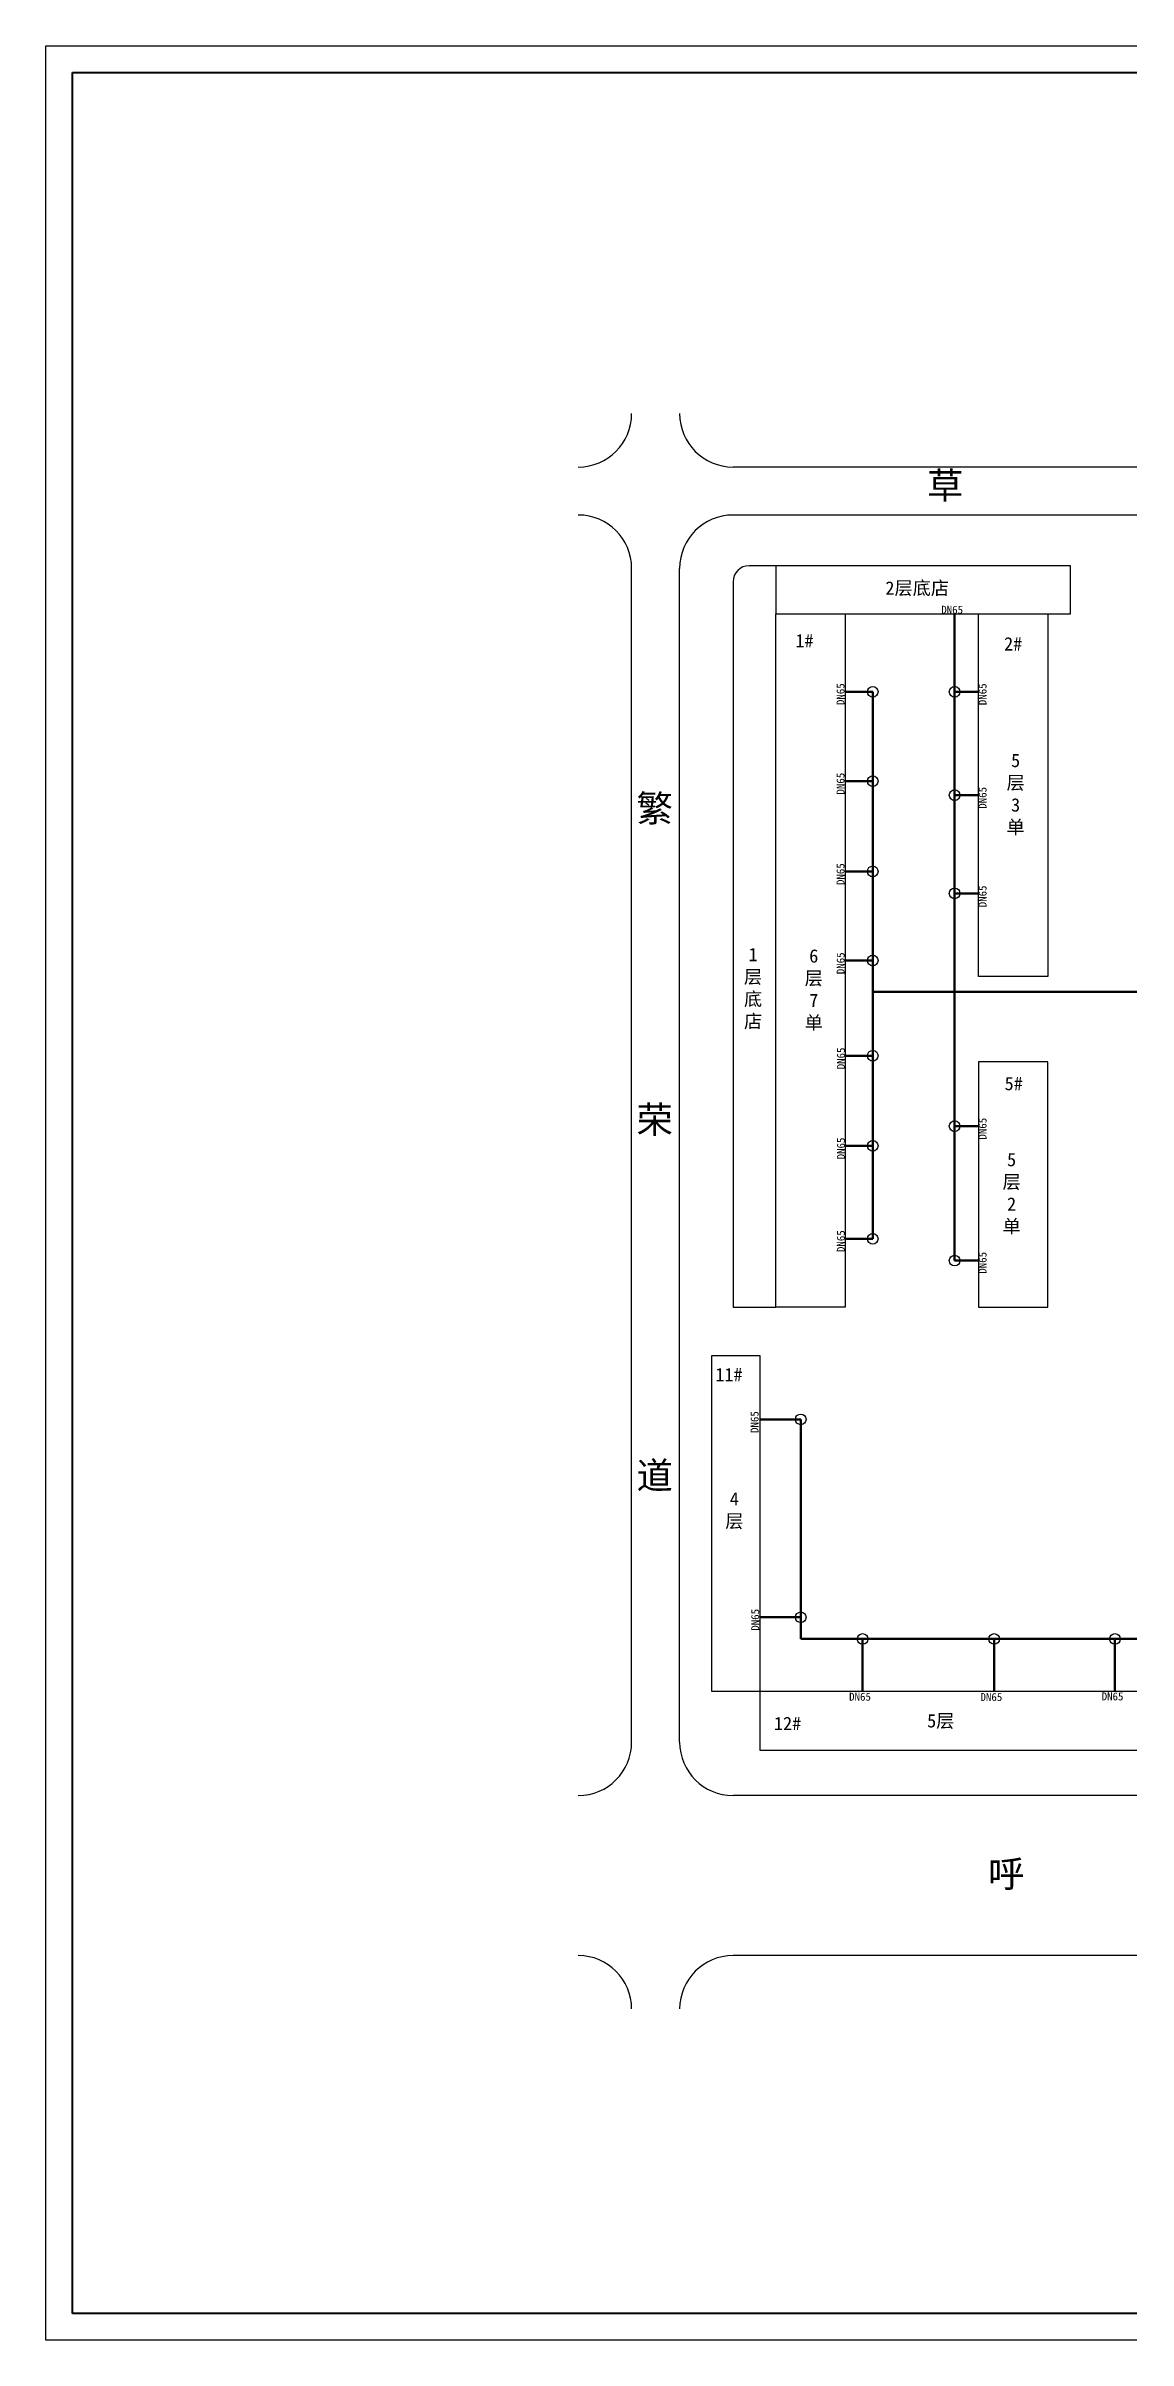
# Model space of a CAD drawing. Header units: millimetres. Extents: x 710 to 1314, y 285 to 715.
# Drawn here: x 710.2 to 913, y 285.3 to 715.3 of the extents above; entities that cross this region are included whole.
import ezdxf

# ---------------------------------------------------------------- set-up
doc = ezdxf.new("R2010")
doc.units = ezdxf.units.MM
doc.layers.add('标注', color=7, linetype='Continuous', lineweight=18)
doc.layers.add('管道', color=7, linetype='Continuous', lineweight=50)
doc.layers.add('边线', color=1, linetype='Continuous')

msp = doc.modelspace()

# ---------------------------------------------------------------- linework, layer by layer
at = {"lineweight": 40}
for p, q in [((715.18, 290.35), (715.18, 710.35)), ((715.18, 710.35), (1309.18, 710.35)), ((1309.18, 290.35), (715.18, 290.35))]:
    msp.add_line(p, q, dxfattribs=at)
for p, q in [((1182.13, 636.42), (838.93, 636.42)), ((1182.13, 627.42), (838.93, 627.42)), ((819.93, 397.42), (819.93, 617.42)), ((828.93, 397.42), (828.93, 617.42)), ((838.93, 614.92), (838.93, 478.92)), ((846.93, 617.92), (841.93, 617.92)), ((846.93, 617.92), (846.93, 608.92)), ((902.18, 617.92), (846.93, 617.92)), ((902.18, 608.92), (902.18, 617.92)), ((846.93, 478.92), (846.93, 608.92)), ((846.93, 608.92), (859.93, 608.92)), ((846.93, 608.92), (902.18, 608.92)), ((859.93, 608.92), (859.93, 478.92)), ((884.93, 608.92), (897.93, 608.92)), ((884.93, 540.92), (884.93, 608.92)), ((884.93, 540.92), (884.93, 608.92)), ((884.93, 608.92), (897.93, 608.92)), ((884.93, 540.92), (884.93, 608.92)), ((884.93, 608.92), (897.93, 608.92)), ((884.93, 608.92), (897.93, 608.92)), ((884.93, 608.92), (897.93, 608.92)), ((884.93, 608.92), (897.93, 608.92)), ((884.93, 540.92), (884.93, 608.92)), ((884.93, 540.92), (884.93, 608.92)), ((884.93, 540.92), (884.93, 608.92)), ((884.93, 608.92), (897.93, 608.92)), ((884.93, 608.92), (897.93, 608.92)), ((884.93, 608.92), (897.93, 608.92)), ((884.93, 540.92), (884.93, 608.92)), ((884.93, 540.92), (884.93, 608.92)), ((884.93, 540.92), (884.93, 608.92)), ((897.93, 608.92), (897.93, 540.92)), ((897.93, 608.92), (897.93, 540.92)), ((897.93, 608.92), (897.93, 540.92)), ((897.93, 608.92), (897.93, 540.92)), ((897.93, 608.92), (897.93, 540.92)), ((897.93, 608.92), (897.93, 540.92)), ((897.93, 608.92), (897.93, 540.92)), ((897.93, 608.92), (897.93, 540.92)), ((897.93, 608.92), (897.93, 540.92)), ((897.93, 540.92), (884.93, 540.92)), ((897.93, 540.92), (884.93, 540.92)), ((897.93, 540.92), (884.93, 540.92)), ((897.93, 540.92), (884.93, 540.92)), ((897.93, 540.92), (884.93, 540.92)), ((897.93, 540.92), (884.93, 540.92)), ((897.93, 540.92), (884.93, 540.92)), ((897.93, 540.92), (884.93, 540.92)), ((897.93, 540.92), (884.93, 540.92)), ((897.93, 524.92), (884.93, 524.92)), ((884.93, 524.92), (884.93, 478.92)), ((897.93, 478.92), (897.93, 524.92)), ((838.93, 478.92), (846.93, 478.92)), ((859.93, 478.92), (846.93, 478.92)), ((884.93, 478.92), (897.93, 478.92)), ((834.93, 469.92), (843.93, 469.92)), ((834.93, 406.92), (834.93, 469.92)), ((843.93, 469.92), (843.93, 406.92)), ((843.93, 406.92), (834.93, 406.92)), ((917.93, 406.92), (843.93, 406.92)), ((843.93, 406.92), (843.93, 395.92)), ((843.93, 395.92), (917.93, 395.92)), ((1182.13, 387.42), (838.93, 387.42)), ((1182.13, 357.42), (838.93, 357.42))]:
    msp.add_line(p, q)
for centre in [(865.11, 594.29), (880.45, 594.29), (865.11, 577.53), (880.45, 574.92), (865.11, 560.62), (880.45, 556.5), (865.11, 543.92), (865.11, 526.07), (880.45, 512.87), (865.11, 509.18), (865.11, 491.75), (880.45, 487.67), (851.62, 457.92), (851.62, 420.83), (863.22, 416.77), (887.87, 416.77), (910.49, 416.77)]:
    msp.add_circle(centre, 1)
for centre, radius, start, end in [((809.93, 646.42), 10, 270, 0), ((838.93, 646.42), 10, 180, 270), ((809.93, 617.42), 10, 0, 90), ((838.93, 617.42), 10, 90, 180), ((841.93, 614.92), 3, 90, 180), ((809.93, 397.42), 10, 270, 0), ((838.93, 397.42), 10, 180, 270), ((809.93, 347.42), 10, 360, 90), ((838.93, 347.42), 10, 90, 180)]:
    msp.add_arc(centre, radius, start, end)
at = {"layer": '管道'}
for p, q in [((880.45, 594.29), (880.45, 608.92)), ((865.11, 594.29), (859.93, 594.29)), ((865.11, 538.08), (865.11, 594.29)), ((880.45, 574.92), (880.45, 594.29)), ((880.45, 594.29), (884.93, 594.29)), ((859.93, 577.53), (865.11, 577.53)), ((880.45, 538.08), (880.45, 574.92)), ((880.45, 574.92), (884.93, 574.92)), ((859.93, 560.62), (865.11, 560.62)), ((880.45, 556.5), (884.93, 556.5)), ((859.93, 543.92), (865.11, 543.92)), ((971.46, 538.08), (865.11, 538.08)), ((865.11, 538.08), (865.11, 491.75)), ((880.45, 538.08), (880.45, 487.67)), ((859.93, 526.07), (865.11, 526.07)), ((880.45, 512.87), (884.93, 512.87)), ((859.93, 509.18), (865.11, 509.18)), ((865.11, 491.75), (859.93, 491.75)), ((880.45, 487.67), (884.93, 487.67)), ((851.62, 457.92), (843.93, 457.92)), ((851.62, 416.77), (851.62, 457.92)), ((851.62, 420.83), (843.93, 420.83)), ((949.7, 416.77), (851.62, 416.77)), ((863.22, 416.77), (863.22, 406.92)), ((887.87, 416.77), (887.87, 406.92)), ((910.49, 416.77), (910.49, 406.92))]:
    msp.add_line(p, q, dxfattribs=at)
at = {"layer": '边线'}
for p, q in [((710.18, 715.35), (1314.18, 715.35)), ((710.18, 285.35), (710.18, 715.35)), ((1314.18, 285.35), (710.18, 285.35))]:
    msp.add_line(p, q, dxfattribs=at)

# ---------------------------------------------------------------- texts
at = {"layer": '标注'}
for s, insert, char_height, width, attachment_point in [('{\\fSimSun|b0|i0|c134|p54;草                                  原                                  道}', (875.28, 635.44), 5, 301.039, 1), ('2{\\fSimSun|b0|i0|c134|p54;层底店}', (867.48, 614.99), 2.5, 18.6342, 1), ('DN65', (877.95, 610.42), 1.5, 9.7816, 1), ('1#', (850.63, 605.11), 2.5, 5.9635, 1), ('2#', (889.72, 604.52), 2.5, 5.9635, 1), ('5{\\fSimSun|b0|i0|c134|p54;层}3{\\fSimSun|b0|i0|c134|p54;单}', (891.88, 575.04), 2.5, 4.1922, 5), ('{\\fSimSun|b0|i0|c134|p54;繁\\P\\P\\P\\P\\P\\P\\P荣\\P\\P\\P\\P\\P\\P\\P\\P道}', (820.84, 574.93), 5, 4.768, 1), ('1{\\fSimSun|b0|i0|c134|p54;层底店}', (842.69, 538.66), 2.5, 2.9469, 5), ('6{\\fSimSun|b0|i0|c134|p54;层}7{\\fSimSun|b0|i0|c134|p54;单}', (854.06, 538.39), 2.5, 4.1922, 5), ('5#', (889.82, 522.12), 2.5, 5.9635, 1), ('5{\\fSimSun|b0|i0|c134|p54;层}2{\\fSimSun|b0|i0|c134|p54;单}', (891.13, 500.22), 2.5, 4.1922, 5), ('11#', (835.63, 467.57), 2.5, 5.9635, 1), ('4{\\fSimSun|b0|i0|c134|p54;层}', (839.18, 440.8), 2.5, 3.1518, 5), ('DN65', (860.69, 406.69), 1.5, 9.7816, 1), ('DN65', (885.3, 406.63), 1.5, 9.7816, 1), ('DN65', (908, 406.75), 1.5, 9.7816, 1), ('12#', (846.6, 402.17), 2.5, 5.9635, 1), ('5{\\fSimSun|b0|i0|c134|p54;层}', (875.3, 402.68), 2.5, 21.9192, 1), ('{\\fSimSun|b0|i0|c134|p54;呼           得           木           林           大           街}', (886.71, 375.23), 5, 286.8966, 1)]:
    msp.add_mtext(s, dxfattribs=dict(at, insert=insert, char_height=char_height, width=width, attachment_point=attachment_point))
at = {"layer": '标注', "char_height": 1.5, "width": 8.2561, "attachment_point": 1, "rotation": 90}
for insert in [(858.32, 591.8), (884.93, 591.78), (858.32, 575.03), (884.93, 572.37), (858.32, 558.07), (884.93, 553.9), (858.34, 541.36), (858.39, 523.53), (884.93, 510.36), (858.39, 506.65), (858.38, 489.28), (884.93, 485.22), (842.22, 455.37), (842.33, 418.31)]:
    msp.add_mtext('DN65', dxfattribs=dict(at, insert=insert))

doc.saveas('drawing.dxf')
